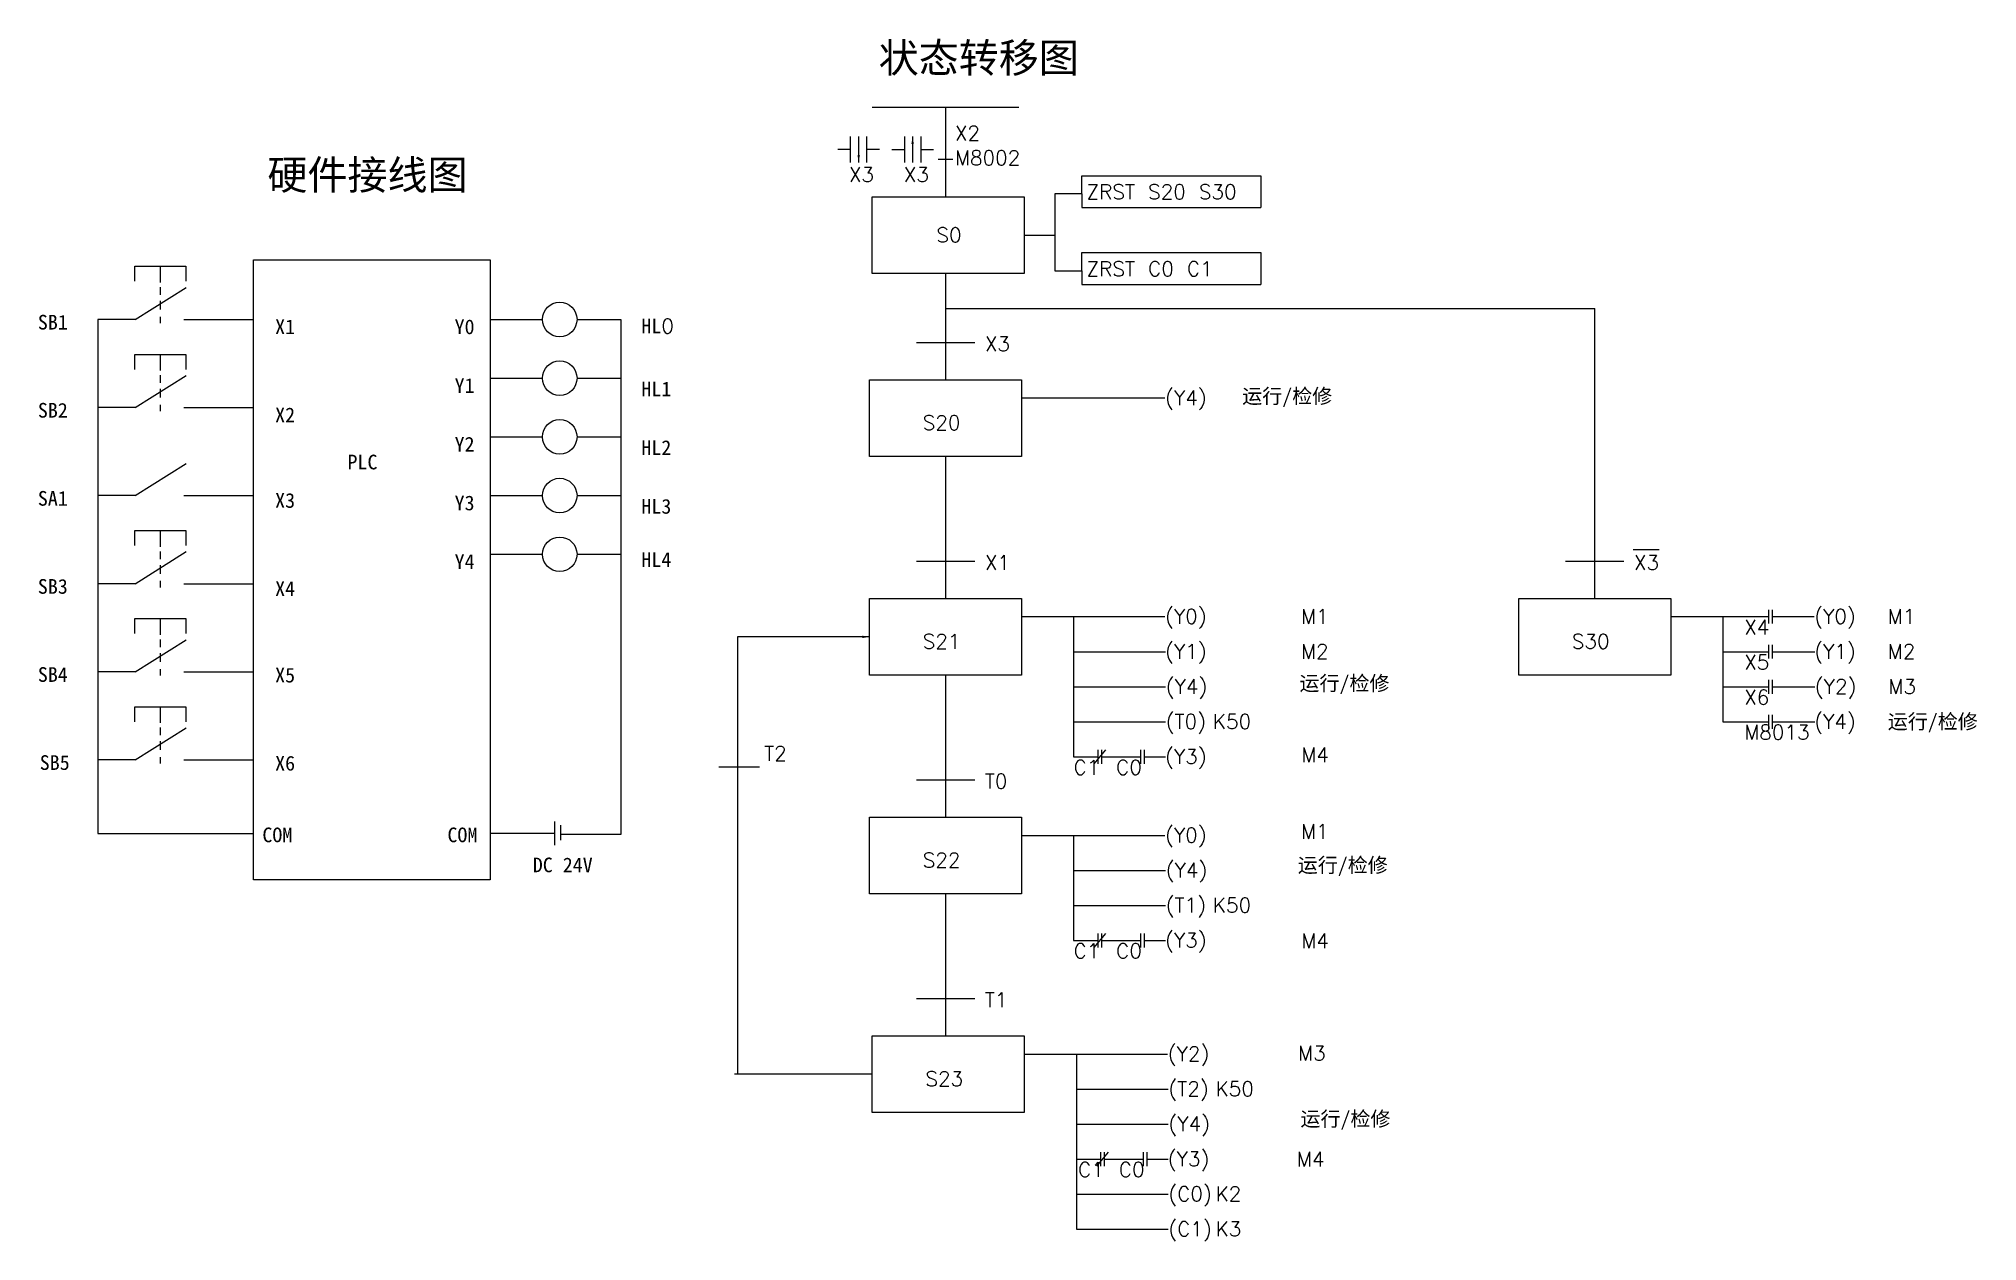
# Model space of a CAD drawing. Header units: millimetres. Extents: x 41 to 701, y -144 to 265.
import ezdxf

# ---------------------------------------------------------------- set-up
doc = ezdxf.new("R2010")
doc.units = ezdxf.units.MM
doc.dimstyles.new('ISO-25', dxfattribs={"dimtxt": 2.5, "dimasz": 2.5, "dimexe": 1.25, "dimexo": 0.625, "dimtad": 1, "dimdsep": 46, "dimtxsty": 'Standard', "dimcen": 2.5, "dimadec": 0, "dimazin": 0, "dimtfac": 1, "dimtmove": 0, "dimatfit": 3, "dimfxl": 1, "dimarcsym": 0})

msp = doc.modelspace()

# ---------------------------------------------------------------- linework, layer by layer
for p, q in [((324.79, 242.08), (374.76, 242.08)), ((349.77, 242.08), (349.77, 211.64)), ((317.4, 223.33), (317.4, 232.14)), ((322.95, 223.33), (322.95, 232.14)), ((335.77, 232.14), (335.77, 223.33)), ((341.32, 232.14), (341.32, 223.33)), ((317.4, 227.73), (313.04, 227.73)), ((327.31, 227.73), (322.95, 227.73)), ((331.41, 227.73), (335.77, 227.73)), ((341.32, 227.73), (345.68, 227.73)), ((347.29, 224.4), (352.25, 224.4)), ((396.17, 212.61), (396.17, 218.79)), ((396.17, 218.79), (457.18, 218.79)), ((457.18, 218.79), (457.18, 207.96)), ((387, 212.61), (387, 186.42)), ((396.17, 212.61), (387, 212.61)), ((396.17, 212.61), (396.17, 207.96)), ((396.17, 207.96), (457.18, 207.96)), ((376.6, 198.56), (387, 198.56)), ((396.17, 186.42), (396.17, 192.59)), ((396.17, 192.59), (457.18, 192.59)), ((457.18, 192.59), (457.18, 181.76)), ((73.53, 182.81), (73.53, 187.93)), ((73.53, 187.93), (90.93, 187.93)), ((82.23, 187.93), (82.23, 182.4)), ((90.93, 187.93), (90.93, 182.81)), ((349.77, 185.49), (349.77, 149.26)), ((387, 186.42), (396.17, 186.42)), ((396.17, 186.42), (396.17, 181.76)), ((73.64, 169.81), (91.06, 180.73)), ((82.23, 180.8), (82.23, 178.2)), ((396.17, 181.76), (457.18, 181.76)), ((82.23, 176.17), (82.23, 173.19)), ((349.77, 173.52), (570.92, 173.52)), ((570.92, 74.77), (570.92, 173.52)), ((60.95, 169.81), (60.95, -5.25)), ((73.64, 169.81), (60.95, 169.81)), ((82.23, 170.75), (82.23, 168.52)), ((90.3, 169.81), (114.02, 169.81)), ((194.6, 169.81), (212.43, 169.81)), ((224.21, 169.81), (239.15, 169.81)), ((239.15, 169.81), (239.15, -5.6)), ((339.82, 162.02), (349.77, 162.02)), ((349.77, 162.02), (359.73, 162.02)), ((73.53, 152.8), (73.53, 157.93)), ((73.53, 157.93), (90.93, 157.93)), ((82.23, 157.93), (82.23, 152.4)), ((90.93, 157.93), (90.93, 152.8)), ((73.64, 139.8), (91.06, 150.73)), ((82.23, 150.8), (82.23, 148.2)), ((82.23, 146.16), (82.23, 143.19)), ((194.6, 149.81), (212.43, 149.81)), ((224.21, 149.81), (239.15, 149.81)), ((73.64, 139.8), (60.95, 139.8)), ((82.23, 140.75), (82.23, 138.52)), ((90.3, 139.8), (114.02, 139.8)), ((375.68, 143.06), (424.51, 143.06)), ((194.6, 129.81), (212.43, 129.81)), ((224.21, 129.81), (239.15, 129.81)), ((73.64, 109.8), (91.06, 120.72)), ((349.77, 123.1), (349.77, 92.88)), ((73.64, 109.8), (60.95, 109.8)), ((90.3, 109.8), (114.02, 109.8)), ((194.6, 109.81), (212.43, 109.81)), ((224.21, 109.81), (239.15, 109.81)), ((73.53, 92.8), (73.53, 97.92)), ((73.53, 97.92), (90.93, 97.92)), ((82.23, 97.92), (82.23, 92.39)), ((90.93, 97.92), (90.93, 92.8)), ((349.77, 92.88), (349.77, 74.77)), ((73.64, 79.8), (91.06, 90.72)), ((82.23, 90.79), (82.23, 88.19)), ((82.23, 86.16), (82.23, 83.18)), ((194.6, 89.81), (212.43, 89.81)), ((224.21, 89.81), (239.15, 89.81)), ((339.82, 87.53), (349.77, 87.53)), ((349.77, 87.53), (359.73, 87.53)), ((560.97, 87.53), (570.92, 87.53)), ((570.92, 87.53), (580.88, 87.53)), ((583.99, 91.43), (592.91, 91.43)), ((73.64, 79.8), (60.95, 79.8)), ((82.23, 80.74), (82.23, 78.51)), ((90.3, 79.8), (114.02, 79.8)), ((73.53, 62.79), (73.53, 67.92)), ((73.53, 67.92), (90.93, 67.92)), ((82.23, 67.92), (82.23, 62.39)), ((90.93, 67.92), (90.93, 62.79)), ((375.68, 68.57), (424.51, 68.57)), ((393.4, 68.57), (393.4, 44.68)), ((596.83, 68.57), (630.21, 68.57)), ((614.55, 68.57), (614.55, 44.68)), ((630.21, 68.57), (630.21, 70.93)), ((630.21, 66.21), (630.21, 68.57)), ((631.52, 68.57), (631.52, 70.93)), ((631.52, 66.21), (631.52, 68.57)), ((631.52, 68.57), (645.65, 68.57)), ((73.64, 49.79), (91.06, 60.72)), ((82.23, 60.79), (82.23, 58.19)), ((278.83, 61.69), (278.83, -87.3)), ((82.23, 56.15), (82.23, 53.18)), ((393.4, 56.63), (424.72, 56.63)), ((614.55, 56.63), (630.21, 56.63)), ((630.21, 56.63), (630.21, 58.98)), ((630.21, 54.27), (630.21, 56.63)), ((631.52, 56.63), (631.52, 58.98)), ((631.52, 54.27), (631.52, 56.63)), ((631.52, 56.63), (645.87, 56.63)), ((73.64, 49.79), (60.95, 49.79)), ((82.23, 50.74), (82.23, 48.51)), ((90.3, 49.79), (114.02, 49.79)), ((349.77, 48.61), (349.77, 18.39)), ((630.21, 44.68), (630.21, 47.04)), ((631.52, 44.68), (631.52, 47.04)), ((393.4, 44.68), (424.72, 44.68)), ((393.4, 44.68), (393.4, 20.8)), ((614.55, 44.68), (630.21, 44.68)), ((614.55, 44.68), (614.55, 32.74)), ((630.21, 42.32), (630.21, 44.68)), ((631.52, 42.32), (631.52, 44.68)), ((631.52, 44.68), (645.87, 44.68)), ((73.53, 32.79), (73.53, 37.91)), ((73.53, 37.91), (90.93, 37.91)), ((82.23, 37.91), (82.23, 32.39)), ((90.93, 37.91), (90.93, 32.79)), ((630.21, 32.74), (630.21, 35.1)), ((631.52, 32.74), (631.52, 35.1)), ((73.64, 19.79), (91.06, 30.71)), ((82.23, 30.78), (82.23, 28.18)), ((393.4, 32.74), (424.72, 32.74)), ((614.55, 32.74), (630.21, 32.74)), ((630.21, 30.38), (630.21, 32.74)), ((631.52, 32.74), (645.87, 32.74)), ((631.52, 30.38), (631.52, 32.74)), ((82.23, 26.15), (82.23, 23.18)), ((82.23, 20.73), (82.23, 18.5)), ((393.4, 20.8), (401.73, 20.8)), ((400.44, 18.45), (404.4, 23.23)), ((401.73, 20.8), (401.73, 23.16)), ((401.73, 18.44), (401.73, 20.8)), ((403.04, 20.8), (403.04, 23.16)), ((403.04, 18.44), (403.04, 20.8)), ((403.04, 20.8), (410.37, 20.8)), ((410.37, 20.8), (416.24, 20.8)), ((416.24, 20.8), (416.24, 23.16)), ((416.24, 18.44), (416.24, 20.8)), ((417.54, 20.8), (417.54, 23.16)), ((417.54, 18.44), (417.54, 20.8)), ((417.54, 20.8), (424.72, 20.8)), ((73.64, 19.79), (60.95, 19.79)), ((90.3, 19.79), (114.02, 19.79)), ((272.51, 17.42), (286.38, 17.42)), ((349.77, 18.39), (349.77, 0.27)), ((339.82, 13.03), (349.77, 13.03)), ((349.77, 13.03), (359.73, 13.03)), ((60.95, -5.25), (114.02, -5.25)), ((216.51, -5.25), (194.6, -5.25)), ((216.51, -1.21), (216.51, -9.3)), ((218.58, -2.51), (218.58, -7.62)), ((239.15, -5.6), (218.58, -5.6)), ((375.68, -5.93), (424.51, -5.93)), ((393.4, -5.93), (393.4, -29.81)), ((393.4, -17.87), (424.72, -17.87)), ((349.77, -25.88), (349.77, -56.11)), ((393.4, -29.81), (424.72, -29.81)), ((393.4, -29.81), (393.4, -41.75)), ((400.44, -44.1), (404.4, -39.33)), ((401.73, -41.75), (401.73, -39.4)), ((403.04, -41.75), (403.04, -39.4)), ((416.24, -41.75), (416.24, -39.4)), ((417.54, -41.75), (417.54, -39.4)), ((393.4, -41.75), (401.73, -41.75)), ((401.73, -44.11), (401.73, -41.75)), ((403.04, -41.75), (410.37, -41.75)), ((403.04, -44.11), (403.04, -41.75)), ((410.37, -41.75), (416.24, -41.75)), ((416.24, -44.11), (416.24, -41.75)), ((417.54, -41.75), (424.72, -41.75)), ((417.54, -44.11), (417.54, -41.75)), ((349.77, -56.11), (349.77, -74.22)), ((339.82, -61.46), (349.77, -61.46)), ((349.77, -61.46), (359.73, -61.46)), ((376.6, -80.42), (425.42, -80.42)), ((394.32, -80.42), (394.32, -104.3)), ((324.79, -87.3), (277.91, -87.3)), ((394.32, -92.36), (425.64, -92.36)), ((394.32, -104.3), (394.32, -116.25)), ((394.32, -104.3), (425.64, -104.3)), ((394.32, -116.25), (394.32, -128.19)), ((394.32, -116.25), (402.65, -116.25)), ((401.36, -118.6), (405.32, -113.82)), ((402.65, -116.25), (402.65, -113.89)), ((402.65, -118.6), (402.65, -116.25)), ((403.96, -116.25), (403.96, -113.89)), ((403.96, -116.25), (411.29, -116.25)), ((403.96, -118.6), (403.96, -116.25)), ((411.29, -116.25), (417.16, -116.25)), ((417.16, -116.25), (417.16, -113.89)), ((417.16, -118.6), (417.16, -116.25)), ((418.46, -116.25), (418.46, -113.89)), ((418.46, -116.25), (425.64, -116.25)), ((418.46, -118.6), (418.46, -116.25)), ((394.32, -128.19), (425.64, -128.19)), ((394.32, -128.19), (394.32, -140.13)), ((394.32, -140.13), (425.64, -140.13))]:
    msp.add_line(p, q)
for points in [[(324.79, 211.64), (376.6, 211.64), (376.6, 185.49), (324.79, 185.49)], [(114.02, 190.09), (194.6, 190.09), (194.6, -21.08), (114.02, -21.08)], [(323.87, 149.26), (375.68, 149.26), (375.68, 123.1), (323.87, 123.1)], [(323.87, 74.77), (375.68, 74.77), (375.68, 48.61), (323.87, 48.61)], [(545.02, 74.77), (596.83, 74.77), (596.83, 48.61), (545.02, 48.61)], [(323.87, 0.27), (375.68, 0.27), (375.68, -25.88), (323.87, -25.88)], [(324.79, -74.22), (376.6, -74.22), (376.6, -100.38), (324.79, -100.38)]]:
    msp.add_lwpolyline(points, close=True)
for centre in [(218.32, 169.81), (218.32, 149.81), (218.32, 129.81), (218.32, 109.81), (218.32, 89.81)]:
    msp.add_circle(centre, 5.89)

# ---------------------------------------------------------------- texts
at = {"attachment_point": 1}
for s, width, gutter_width, heights, insert, char_height in [('{\\fSimSun|b0|i0|c134|p2;状态转移图}', 127.3243, 25, [5], (326.97, 263.92), 10), ('{\\Ftxt,@extfont2|c134;X2}', 21.4784, 25, [0], (352.94, 235.74), 5), ('{\\fSimSun|b0|i0|c134|p2;硬件接线图}', 94.8752, 25, [0], (118.73, 224.06), 10), ('{\\Ftxt,@extfont2|c134;M8002}', 21.4784, 25, [0], (352.94, 227.35), 5), ('{\\Ftxt,@extfont2|c134;X3}', 15.829, 25, [0], (316.82, 221.66), 5), ('{\\Ftxt,@extfont2|c134;X3}', 15.829, 25, [0], (335.53, 221.66), 5), ('{\\Ftxt,@extfont2|c134;ZRST S20 S30}', 59.0628, 25, [0], (397.8, 215.79), 5), ('{\\Ftxt,@extfont2|c134;S0}', 20.7431, 25, [0], (346.66, 201.09), 5), ('{\\Ftxt,@extfont2|c134;ZRST C0 C1}', 59.0628, 25, [0], (397.8, 189.59), 5), ('SB1', 16.104, 12.5, [0], (40.52, 171.38), 5), ('X1', 16.104, 12.5, [0], (121.36, 169.81), 5), ('Y0', 16.104, 12.5, [0], (182.5, 169.81), 5), ('HL{\\Ftxt,@extfont2|c134;0}', 16.104, 12.5, [0], (246.13, 170.08), 5), ('{\\Ftxt,@extfont2|c134;X3}', 15.829, 25, [0], (363.13, 163.98), 5), ('Y1', 16.104, 12.5, [0], (182.5, 149.81), 5), ('HL1', 16.104, 12.5, [0], (246.13, 148.65), 5), ('{\\Ftxt,@extfont2|c134;(Y4)}', 66.8971, 25, [0], (424.55, 145.67), 5), ('{\\fSimSun|b0|i0|c134|p2;运行/检修}', 66.8971, 25, [0], (450.82, 146.2), 5), ('SB2', 16.104, 12.5, [0], (40.52, 141.37), 5), ('X2', 16.104, 12.5, [0], (121.36, 139.8), 5), ('{\\Ftxt,@extfont2|c134;S20}', 20.7431, 25, [0], (341.98, 137.15), 5), ('Y2', 16.104, 12.5, [0], (182.5, 129.81), 5), ('HL2', 16.104, 12.5, [0], (246.13, 128.65), 5), ('PLC', 33.184, 12.5, [0], (146.01, 123.75), 5), ('SA1', 16.104, 12.5, [0], (40.52, 111.37), 5), ('X3', 16.104, 12.5, [0], (121.36, 110.65), 5), ('Y3', 16.104, 12.5, [0], (182.5, 109.81), 5), ('HL3', 16.104, 12.5, [0], (246.13, 108.65), 5), ('Y4', 16.104, 12.5, [0], (182.5, 89.81), 5), ('HL4', 16.104, 12.5, [0], (246.13, 90.52), 5), ('{\\Ftxt,@extfont2|c134;X1}', 15.829, 25, [0], (363.13, 89.48), 5), ('{\\Ftxt,@extfont2|c134;X3}', 15.829, 25, [0], (584.28, 89.48), 5), ('SB3', 16.104, 12.5, [0], (40.52, 81.37), 5), ('X4', 16.104, 12.5, [0], (121.36, 80.65), 5), ('{\\Ftxt,@extfont2|c134;(Y0)}', 66.8971, 25, [0], (424.55, 71.18), 5), ('{\\Ftxt,@extfont2|c134;M1}', 66.8971, 25, [0], (470.81, 71.18), 5), ('{\\Ftxt,@extfont2|c134;X4}', 22.0244, 25, [0], (621.84, 67.51), 5), ('{\\Ftxt,@extfont2|c134;(Y0)}', 66.8971, 25, [0], (645.7, 71.18), 5), ('{\\Ftxt,@extfont2|c134;M1}', 66.8971, 25, [0], (670.75, 71.18), 5), ('{\\Ftxt,@extfont2|c134;S21}', 20.7431, 25, [5], (341.98, 62.66), 5), ('{\\Ftxt,@extfont2|c134;(Y1)}', 66.8971, 25, [0], (424.55, 59.24), 5), ('{\\Ftxt,@extfont2|c134;S30}', 20.7431, 25, [5], (563.13, 62.66), 5), ('{\\Ftxt,@extfont2|c134;(Y1)}', 66.8971, 25, [0], (645.7, 59.24), 5), ('{\\Ftxt,@extfont2|c134;M2}', 66.8971, 25, [0], (470.81, 59.24), 5), ('{\\Ftxt,@extfont2|c134;X5}', 22.0244, 25, [0], (621.84, 55.57), 5), ('{\\Ftxt,@extfont2|c134;M2}', 66.8971, 25, [0], (670.75, 59.24), 5), ('SB4', 16.104, 12.5, [0], (40.52, 51.36), 5), ('X5', 16.104, 12.5, [0], (121.36, 51.15), 5), ('{\\Ftxt,@extfont2|c134;(Y4)}', 66.8971, 25, [0], (424.76, 47.29), 5), ('{\\fSimSun|b0|i0|c134|p2;运行/检修}', 66.8971, 25, [0], (470.32, 48.39), 5), ('{\\Ftxt,@extfont2|c134;(Y2)}', 66.8971, 25, [0], (645.91, 47.29), 5), ('{\\Ftxt,@extfont2|c134;M3}', 66.8971, 25, [0], (670.97, 47.29), 5), ('{\\Ftxt,@extfont2|c134;X6}', 22.0244, 25, [0], (621.84, 43.63), 5), ('{\\Ftxt,@extfont2|c134;(T0)}', 66.8971, 25, [0], (424.76, 35.35), 5), ('{\\Ftxt,@extfont2|c134;K50}', 22.0244, 25, [0], (440.81, 35.36), 5), ('{\\Ftxt,@extfont2|c134;(Y4)}', 66.8971, 25, [0], (645.7, 35.35), 5), ('{\\fSimSun|b0|i0|c134|p2;运行/检修}', 66.8971, 25, [0], (670.75, 35.35), 5), ('{\\Ftxt,@extfont2|c134;M8013}', 22.0244, 25, [0], (621.84, 31.68), 5), ('SB5', 16.104, 12.5, [0], (41.17, 21.36), 5), ('X6', 16.104, 12.5, [0], (121.36, 21.15), 5), ('{\\Ftxt,@extfont2|c134;T2}', 23.1707, 25, [0], (287.93, 24.48), 5), ('{\\Ftxt,@extfont2|c134;(Y3)}', 66.8971, 25, [0], (424.55, 23.41), 5), ('{\\Ftxt,@extfont2|c134;M4}', 66.8971, 25, [0], (470.93, 23.99), 5), ('{\\Ftxt,@extfont2|c134;T0}', 15.829, 25, [0], (363.13, 14.99), 5), ('{\\Ftxt,@extfont2|c134;C1}', 22.0244, 25, [0], (393.37, 19.74), 5), ('{\\Ftxt,@extfont2|c134;C0}', 22.0244, 25, [0], (407.87, 19.74), 5), ('COM', 33.184, 12.5, [0], (117.02, -3.27), 5), ('COM', 33.184, 12.5, [0], (180.07, -3.27), 5), ('{\\Ftxt,@extfont2|c134;(Y0)}', 66.8971, 25, [0], (424.55, -3.32), 5), ('{\\Ftxt,@extfont2|c134;M1}', 66.8971, 25, [0], (470.81, -2.13), 5), ('{\\Ftxt,@extfont2|c134;S22}', 20.7431, 25, [0], (341.98, -11.84), 5), ('{\\fSimSun|b0|i0|c134|p2;运行/检修}', 66.8971, 25, [0], (469.74, -13.56), 5), ('DC 24V', 33.184, 12.5, [0], (209.15, -13.5), 5), ('{\\Ftxt,@extfont2|c134;(Y4)}', 66.8971, 25, [0], (424.76, -15.26), 5), ('{\\Ftxt,@extfont2|c134;(T1)}', 66.8971, 25, [0], (424.76, -27.2), 5), ('{\\Ftxt,@extfont2|c134;K50}', 22.0244, 25, [0], (440.81, -27.19), 5), ('{\\Ftxt,@extfont2|c134;(Y3)}', 66.8971, 25, [0], (424.55, -39.14), 5), ('{\\Ftxt,@extfont2|c134;M4}', 66.8971, 25, [0], (470.93, -39.34), 5), ('{\\Ftxt,@extfont2|c134;C1}', 22.0244, 25, [0], (393.37, -42.81), 5), ('{\\Ftxt,@extfont2|c134;C0}', 22.0244, 25, [0], (407.87, -42.81), 5), ('{\\Ftxt,@extfont2|c134;T1}', 15.829, 25, [0], (363.13, -59.5), 5), ('{\\Ftxt,@extfont2|c134;(Y2)}', 66.8971, 25, [0], (425.47, -77.81), 5), ('{\\Ftxt,@extfont2|c134;M3}', 66.8971, 25, [0], (469.86, -77.65), 5), ('{\\Ftxt,@extfont2|c134;S23}', 20.7431, 25, [0], (342.9, -86.33), 5), ('{\\Ftxt,@extfont2|c134;(T2)}', 66.8971, 25, [0], (425.68, -89.75), 5), ('{\\Ftxt,@extfont2|c134;K50}', 22.0244, 25, [0], (441.73, -89.74), 5), ('{\\Ftxt,@extfont2|c134;(Y4)}', 66.8971, 25, [0], (425.68, -101.69), 5), ('{\\fSimSun|b0|i0|c134|p2;运行/检修}', 66.8971, 25, [0], (470.66, -100), 5), ('{\\Ftxt,@extfont2|c134;C1}', 22.0244, 25, [0], (394.91, -117.3), 5), ('{\\Ftxt,@extfont2|c134;C0}', 22.0244, 25, [0], (408.79, -117.3), 5), ('{\\Ftxt,@extfont2|c134;(Y3)}', 66.8971, 25, [0], (425.47, -113.64), 5), ('{\\Ftxt,@extfont2|c134;M4}', 66.8971, 25, [0], (469.42, -113.73), 5), ('{\\Ftxt,@extfont2|c134;(C0)}', 66.8971, 25, [0], (425.68, -125.58), 5), ('{\\Ftxt,@extfont2|c134;K2}', 22.0244, 25, [0], (441.73, -125.57), 5), ('{\\Ftxt,@extfont2|c134;(C1)}', 66.8971, 25, [0], (425.68, -137.52), 5), ('{\\Ftxt,@extfont2|c134;K3}', 22.0244, 25, [0], (441.73, -137.51), 5)]:
    msp.add_mtext_dynamic_manual_height_columns(s, width=width, gutter_width=gutter_width, heights=heights, dxfattribs=dict(at, insert=insert, char_height=char_height))

# ---------------------------------------------------------------- leaders
for points in [[(320.17, 223.33), (320.17, 232.14)], [(338.54, 232.14), (338.54, 223.33)], [(323.87, 61.69), (278.83, 61.69)]]:
    msp.add_leader(points, dimstyle='ISO-25', override={"dimgap": 0.625, "dimtad": 0})

doc.saveas('drawing.dxf')
